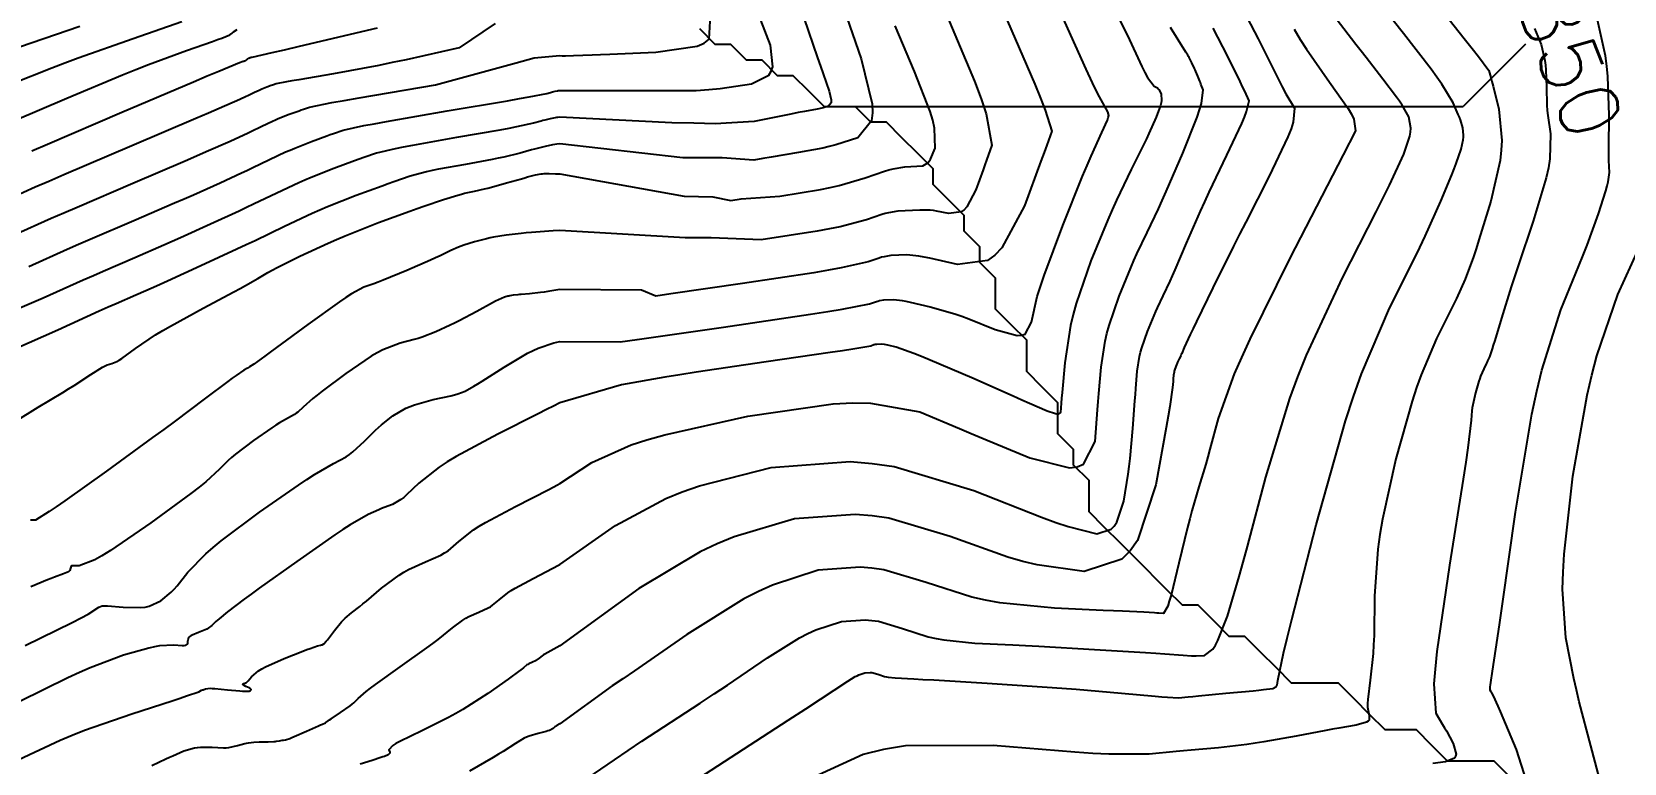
# Model space of a CAD drawing. Header units: metres. Extents: x 837117 to 838477, y 1189012 to 1191015.
# Drawn here: x 837966.1 to 838068.3, y 1189515.2 to 1189562.1 of the extents above; entities that cross this region are included whole.
import ezdxf

# ---------------------------------------------------------------- set-up
doc = ezdxf.new("R2010")
doc.units = ezdxf.units.M
doc.header["$LTSCALE"] = 0.3
doc.layers.add('COTAS 10', color=1, linetype='Continuous')
doc.layers.add('COTAS INT', color=252, linetype='Continuous')
doc.layers.add('DRENAJE', color=5, linetype='Continuous', lineweight=25)
doc.styles.get("Standard").update_dxf_attribs({"font": 'simplex.shx'})

msp = doc.modelspace()

# ---------------------------------------------------------------- linework, layer by layer
at = {"layer": 'COTAS 10'}
for points, elevation in [([(837965.715, 1189522.742), (837968.719, 1189524.205), (837969.288, 1189524.496), (837969.743, 1189524.737), (837970.437, 1189525.197), (837970.644, 1189525.28), (837970.792, 1189525.283), (837970.979, 1189525.278), (837971.984, 1189525.189), (837973.123, 1189525.164), (837973.396, 1189525.199), (837973.65, 1189525.252), (837974.413, 1189525.594), (837975.069, 1189526.154), (837975.256, 1189526.345), (837975.446, 1189526.552), (837976.148, 1189527.426), (837977.289, 1189528.612), (837977.755, 1189529.015), (837978.286, 1189529.451), (837980.745, 1189531.295), (837983.226, 1189533.021), (837983.771, 1189533.382), (837984.255, 1189533.693), (837985.489, 1189534.396), (837986.298, 1189534.844), (837986.514, 1189534.994), (837986.725, 1189535.156), (837987.459, 1189535.834), (837988.169, 1189536.542), (837988.367, 1189536.722), (837988.564, 1189536.896), (837989.279, 1189537.468), (837990.114, 1189537.948), (837990.387, 1189538.064), (837990.679, 1189538.172), (837991.882, 1189538.502), (837993.001, 1189538.755), (837993.239, 1189538.816), (837993.445, 1189538.872), (837993.931, 1189539.04), (837994.484, 1189539.362), (837994.733, 1189539.516), (837995.023, 1189539.697), (837996.417, 1189540.583), (837997.918, 1189541.474), (837998.276, 1189541.658), (837998.609, 1189541.815), (837999.603, 1189542.157), (838000, 1189542.227), (838003.875, 1189542.202), (838004.96, 1189542.36), (838010.503, 1189543.157), (838016.082, 1189543.978), (838017.19, 1189544.151), (838018.108, 1189544.3), (838019.849, 1189544.643), (838020.297, 1189544.796), (838020.401, 1189544.827), (838020.497, 1189544.852), (838020.77, 1189544.897), (838021.422, 1189544.93), (838021.959, 1189544.867), (838022.193, 1189544.822), (838022.464, 1189544.765), (838023.751, 1189544.46), (838025.32, 1189544.002), (838025.769, 1189543.85), (838026.223, 1189543.685), (838027.915, 1189542.997), (838029.327, 1189542.608), (838029.605, 1189542.632), (838029.834, 1189542.713), (838030.253, 1189543.482), (838030.619, 1189545.125), (838030.815, 1189545.757), (838031.052, 1189546.466), (838032.247, 1189549.666), (838033.52, 1189552.834), (838033.806, 1189553.523), (838034.063, 1189554.13), (838034.75, 1189555.64), (838035.115, 1189556.438), (838035.168, 1189556.595), (838035.201, 1189556.725), (838035.146, 1189556.964), (838034.502, 1189558.122), (838034.163, 1189558.831), (838033.754, 1189559.708), (838031.694, 1189564.279)], 1830), ([(838015.646, 1189562.996), (838016.526, 1189560.43), (838016.714, 1189559.884), (838016.877, 1189559.409), (838017.265, 1189558.287), (838017.398, 1189557.74), (838017.401, 1189557.627), (838017.389, 1189557.531), (838017.223, 1189557.323), (838016.953, 1189557.236), (838016.875, 1189557.216), (838016.796, 1189557.197), (838016.498, 1189557.143), (838015.691, 1189556.993), (838015.291, 1189556.913), (838014.814, 1189556.818), (838012.45, 1189556.337), (838009.957, 1189556.189), (838008.586, 1189556.24), (838007.188, 1189556.256), (838000, 1189556.621), (837999.876, 1189556.607), (837999.78, 1189556.594), (837999.686, 1189556.579), (837999.372, 1189556.518), (837999.028, 1189556.433), (837998.916, 1189556.403), (837998.797, 1189556.371), (837998.306, 1189556.23), (837997.219, 1189555.992), (837996.725, 1189555.898), (837996.147, 1189555.792), (837993.359, 1189555.307), (837990.545, 1189554.81), (837989.95, 1189554.697), (837989.436, 1189554.594), (837988.243, 1189554.309), (837987.415, 1189554.027), (837987.13, 1189553.926), (837986.822, 1189553.814), (837985.505, 1189553.329), (837984.049, 1189552.753), (837983.652, 1189552.584), (837983.258, 1189552.411), (837981.855, 1189551.755), (837980.359, 1189551.032), (837979.906, 1189550.818), (837979.435, 1189550.597), (837977.594, 1189549.749), (837975.661, 1189548.879), (837975.133, 1189548.645), (837974.607, 1189548.414), (837972.734, 1189547.603), (837970.706, 1189546.723), (837970.083, 1189546.448), (837969.434, 1189546.16), (837966.868, 1189545.004), (837963.894, 1189543.744)], 1820), ([(837965.024, 1189556.413), (837968.374, 1189557.847), (837971.953, 1189559.34), (837972.813, 1189559.686), (837973.616, 1189560.001), (837976.043, 1189560.896), (837977.72, 1189561.478), (837978.051, 1189561.597), (837978.324, 1189561.698), (837978.826, 1189561.911), (837978.973, 1189562.018), (837979.023, 1189562.052), (837979.076, 1189562.089), (837979.297, 1189562.237)], 1810), ([(838047.09, 1189562.263), (838047.478, 1189561.614), (838047.874, 1189560.983), (838049.364, 1189558.865), (838050.555, 1189557.173), (838050.762, 1189556.811), (838050.916, 1189556.495), (838051.027, 1189555.736), (838050.239, 1189554.206), (838046.82, 1189547.575), (838044.253, 1189542.388), (838043.716, 1189541.215), (838043.254, 1189540.156), (838042.214, 1189537.284), (838041.691, 1189535.32), (838041.556, 1189534.833), (838041.424, 1189534.372), (838040.982, 1189532.914), (838040.533, 1189531.373), (838040.397, 1189530.859), (838040.256, 1189530.308), (838039.705, 1189528.005), (838039.198, 1189525.959), (838039.084, 1189525.57), (838038.983, 1189525.259), (838038.716, 1189524.776), (838038.406, 1189524.801), (838038.279, 1189524.81), (838038.133, 1189524.82), (838037.453, 1189524.862), (838036.088, 1189524.931), (838035.51, 1189524.958), (838034.844, 1189524.987), (838031.717, 1189525.122), (838028.209, 1189525.471), (838027.304, 1189525.636), (838026.428, 1189525.83), (838023.5, 1189526.777), (838020.768, 1189527.591), (838020.014, 1189527.701), (838019.262, 1189527.761), (838016.557, 1189527.56), (838013.627, 1189526.608), (838012.733, 1189526.194), (838011.804, 1189525.715), (838008.15, 1189523.443), (838004.78, 1189521.117), (838004.029, 1189520.603), (838003.358, 1189520.146), (838000, 1189517.718), (837999.804, 1189517.611), (837999.737, 1189517.553), (837999.712, 1189517.532), (837999.684, 1189517.508), (837999.558, 1189517.405), (837999.325, 1189517.286), (837999.229, 1189517.252), (837999.12, 1189517.218), (837998.612, 1189517.095), (837998.024, 1189516.919), (837997.865, 1189516.853), (837997.706, 1189516.778), (837997.147, 1189516.445), (837996.36, 1189515.937), (837996.06, 1189515.753), (837995.723, 1189515.55), (837994.205, 1189514.661)], 1840), ([(838061.985, 1189514.06), (838061.346, 1189516.064), (838060.489, 1189518.09), (838060.315, 1189518.496), (838060.169, 1189518.835), (838059.869, 1189519.497), (838059.765, 1189519.689), (838059.742, 1189519.731), (838059.722, 1189519.768), (838059.669, 1189519.861), (838059.668, 1189520.087), (838059.681, 1189520.208), (838059.699, 1189520.355), (838059.811, 1189521.094), (838060.126, 1189523.206), (838060.273, 1189524.218), (838060.445, 1189525.415), (838061.28, 1189531.281), (838062.338, 1189537.574), (838062.65, 1189539.04), (838062.971, 1189540.387), (838064.202, 1189544.253), (838065.355, 1189547.077), (838065.627, 1189547.767), (838065.879, 1189548.416), (838066.616, 1189550.428), (838067.09, 1189551.899), (838067.175, 1189552.207), (838067.24, 1189552.473), (838067.311, 1189553.076), (838067.273, 1189553.835), (838067.27, 1189554.2), (838067.27, 1189554.631), (838067.299, 1189556.745), (838067.213, 1189559.233), (838067.141, 1189559.901), (838067.049, 1189560.559), (838066.54, 1189562.858)], 1850)]:
    msp.add_lwpolyline(points, dxfattribs=dict(at, elevation=elevation))
at = {"layer": 'COTAS INT'}
for points, elevation in [([(838034.823, 1189564.981), (838036.4, 1189561.855), (838037.324, 1189559.863), (838037.522, 1189559.477), (838037.693, 1189559.162), (838038.103, 1189558.619), (838038.321, 1189558.495), (838038.373, 1189558.444), (838038.42, 1189558.386), (838038.561, 1189558.118), (838038.583, 1189557.696), (838038.556, 1189557.541), (838038.515, 1189557.37), (838038.247, 1189556.617), (838037.78, 1189555.58), (838037.613, 1189555.231), (838037.431, 1189554.855), (838036.637, 1189553.272), (838035.695, 1189551.302), (838035.419, 1189550.682), (838035.137, 1189550.03), (838034.06, 1189547.405), (838033.121, 1189544.675), (838032.924, 1189543.957), (838032.755, 1189543.254), (838032.376, 1189540.854), (838032.212, 1189538.97), (838032.18, 1189538.594), (838032.153, 1189538.281), (838032.102, 1189537.675), (838031.964, 1189537.571), (838031.881, 1189537.575), (838031.78, 1189537.593), (838031.257, 1189537.773), (838030.12, 1189538.264), (838029.632, 1189538.477), (838029.069, 1189538.723), (838026.41, 1189539.892), (838023.751, 1189541.038), (838023.189, 1189541.271), (838022.702, 1189541.466), (838021.57, 1189541.867), (838021.031, 1189541.994), (838020.918, 1189542.018), (838020.82, 1189542.037), (838020.595, 1189542.064), (838020.322, 1189542.05), (838020.208, 1189542.031), (838020.168, 1189542.02), (838020.124, 1189542.008), (838019.937, 1189541.943), (838018.779, 1189541.739), (838018.124, 1189541.638), (838017.325, 1189541.517), (838013.228, 1189540.921), (838008.737, 1189540.256), (838007.689, 1189540.092), (838006.725, 1189539.936), (838003.95, 1189539.445), (838000, 1189538.307), (837999.592, 1189538.093), (837999.142, 1189537.863), (837998.611, 1189537.593), (837996.02, 1189536.29), (837993.346, 1189534.859), (837992.763, 1189534.508), (837992.247, 1189534.177), (837990.951, 1189533.147), (837990.171, 1189532.39), (837989.982, 1189532.231), (837989.803, 1189532.094), (837989.254, 1189531.782), (837988.727, 1189531.582), (837988.562, 1189531.515), (837988.39, 1189531.443), (837987.701, 1189531.143), (837986.549, 1189530.478), (837986.084, 1189530.177), (837985.556, 1189529.825), (837983.124, 1189528.129), (837980.714, 1189526.4), (837980.2, 1189526.026), (837979.753, 1189525.698), (837978.691, 1189524.894), (837978.153, 1189524.452), (837978.035, 1189524.352), (837977.931, 1189524.261), (837977.67, 1189524.017), (837977.434, 1189523.837), (837977.346, 1189523.787), (837977.249, 1189523.738), (837976.816, 1189523.561), (837976.412, 1189523.396), (837976.332, 1189523.355), (837976.267, 1189523.315), (837976.15, 1189523.184), (837976.128, 1189523.058), (837976.123, 1189523.021), (837976.119, 1189522.983), (837976.109, 1189522.838), (837975.971, 1189522.733), (837975.886, 1189522.72), (837975.781, 1189522.714), (837975.235, 1189522.752), (837974.331, 1189522.704), (837974, 1189522.644), (837973.634, 1189522.564), (837972.022, 1189522.107), (837969.882, 1189521.295), (837969.182, 1189520.991), (837968.436, 1189520.653), (837965.358, 1189519.145)], 1832), ([(838024.246, 1189564.528), (838026.585, 1189558.939), (838027.008, 1189557.799), (838027.333, 1189556.835), (838027.693, 1189554.826), (838027.368, 1189553.864), (838027.262, 1189553.561), (838027.149, 1189553.241), (838026.678, 1189551.951), (838026.099, 1189550.87), (838025.917, 1189550.682), (838025.725, 1189550.541), (838024.954, 1189550.436), (838024.159, 1189550.598), (838023.952, 1189550.626), (838023.752, 1189550.647), (838023.076, 1189550.662), (838021.665, 1189550.592), (838021.075, 1189550.493), (838020.868, 1189550.439), (838020.643, 1189550.374), (838019.673, 1189550.041), (838017.97, 1189549.595), (838017.282, 1189549.458), (838016.501, 1189549.316), (838012.901, 1189548.751), (838009.703, 1189548.872), (838008.027, 1189548.873), (838000, 1189549.357), (837999.558, 1189549.328), (837998.17, 1189549.222), (837997.834, 1189549.192), (837997.519, 1189549.162), (837996.554, 1189549.05), (837995.739, 1189548.918), (837995.518, 1189548.874), (837995.299, 1189548.828), (837994.527, 1189548.635), (837993.832, 1189548.417), (837993.663, 1189548.355), (837993.503, 1189548.293), (837993.009, 1189548.06), (837992.315, 1189547.719), (837992.028, 1189547.589), (837991.702, 1189547.443), (837990.183, 1189546.784), (837988.674, 1189546.157), (837988.353, 1189546.03), (837988.074, 1189545.924), (837987.419, 1189545.71), (837986.637, 1189545.294), (837986.279, 1189545.06), (837985.859, 1189544.775), (837983.831, 1189543.319), (837981.823, 1189541.841), (837981.415, 1189541.542), (837981.072, 1189541.291), (837980.37, 1189540.786), (837980.102, 1189540.609), (837980.033, 1189540.566), (837979.965, 1189540.525), (837979.738, 1189540.397), (837979.23, 1189540.052), (837978.985, 1189539.875), (837978.696, 1189539.662), (837977.274, 1189538.596), (837975.257, 1189537.089), (837974.591, 1189536.598), (837973.879, 1189536.075), (837970.923, 1189533.921), (837968.242, 1189532.002), (837967.704, 1189531.627), (837967.253, 1189531.321), (837966.364, 1189530.781), (837966.038, 1189530.78)], 1826), ([(838043.336, 1189564.438), (838044.778, 1189561.655), (838046.061, 1189559.084), (838046.331, 1189558.56), (838046.565, 1189558.117), (838047.103, 1189557.2), (838047.037, 1189556.296), (838046.89, 1189555.863), (838046.688, 1189555.351), (838045.493, 1189552.839), (838043.991, 1189549.897), (838043.596, 1189549.114), (838043.209, 1189548.343), (838041.884, 1189545.674), (838040.83, 1189543.515), (838040.614, 1189543.067), (838040.43, 1189542.684), (838040.04, 1189541.84), (838039.883, 1189541.473), (838039.846, 1189541.39), (838039.813, 1189541.316), (838039.718, 1189541.114), (838039.639, 1189540.949), (838039.615, 1189540.897), (838039.592, 1189540.842), (838039.501, 1189540.622), (838039.422, 1189540.393), (838039.406, 1189540.332), (838039.392, 1189540.273), (838039.36, 1189540.072), (838039.34, 1189539.833), (838039.333, 1189539.75), (838039.326, 1189539.661), (838039.297, 1189539.278), (838039.114, 1189538.06), (838039.01, 1189537.444), (838038.882, 1189536.706), (838038.229, 1189533.035), (838037.034, 1189529.47), (838036.565, 1189528.8), (838036.036, 1189528.267), (838033.626, 1189527.489), (838030.603, 1189527.905), (838029.688, 1189528.125), (838028.738, 1189528.391), (838025.025, 1189529.73), (838021.102, 1189530.899), (838020.02, 1189531.056), (838018.94, 1189531.142), (838015.056, 1189530.854), (838011.167, 1189529.707), (838010.084, 1189529.252), (838008.999, 1189528.737), (838005.056, 1189526.38), (838000, 1189522.706), (837999.417, 1189522.387), (837999.025, 1189522.177), (837998.94, 1189522.126), (837998.864, 1189522.077), (837998.674, 1189521.926), (837998.531, 1189521.805), (837998.484, 1189521.775), (837998.435, 1189521.747), (837998.234, 1189521.658), (837998.012, 1189521.558), (837997.95, 1189521.522), (837997.887, 1189521.482), (837997.659, 1189521.31), (837997.169, 1189520.939), (837996.942, 1189520.774), (837996.674, 1189520.582), (837995.379, 1189519.662), (837993.782, 1189518.626), (837993.325, 1189518.36), (837992.862, 1189518.103), (837991.136, 1189517.252), (837989.739, 1189516.583), (837989.482, 1189516.442), (837989.283, 1189516.319), (837989.034, 1189516.034), (837989.102, 1189515.889), (837989.102, 1189515.854), (837989.093, 1189515.821), (837988.994, 1189515.724), (837988.742, 1189515.618), (837988.638, 1189515.58), (837988.518, 1189515.539), (837987.961, 1189515.359), (837987.19, 1189515.113)], 1838), ([(838008.919, 1189514.23), (838014.635, 1189517.932), (838015.768, 1189518.668), (838016.707, 1189519.279), (838018.477, 1189520.443), (838018.946, 1189520.735), (838019.066, 1189520.796), (838019.181, 1189520.849), (838019.557, 1189520.972), (838019.905, 1189520.998), (838020.002, 1189520.99), (838020.099, 1189520.976), (838020.45, 1189520.871), (838020.826, 1189520.749), (838020.939, 1189520.724), (838021.055, 1189520.703), (838021.506, 1189520.658), (838022.699, 1189520.594), (838023.283, 1189520.56), (838023.977, 1189520.52), (838027.4, 1189520.316), (838031.242, 1189520.068), (838032.2, 1189519.999), (838033.112, 1189519.929), (838036.022, 1189519.678), (838038.172, 1189519.48), (838038.604, 1189519.444), (838038.964, 1189519.416), (838039.678, 1189519.385), (838040.297, 1189519.442), (838040.598, 1189519.469), (838040.955, 1189519.503), (838042.714, 1189519.666), (838044.47, 1189519.834), (838044.826, 1189519.871), (838045.125, 1189519.902), (838045.734, 1189519.978), (838045.926, 1189520.085), (838045.963, 1189520.135), (838045.993, 1189520.195), (838046.039, 1189520.489), (838046.415, 1189522.234), (838046.652, 1189523.21), (838046.948, 1189524.399), (838048.496, 1189530.47), (838050.39, 1189537.142), (838050.904, 1189538.71), (838051.412, 1189540.157), (838053.209, 1189544.371), (838054.788, 1189547.506), (838055.159, 1189548.272), (838055.502, 1189548.994), (838056.503, 1189551.231), (838057.196, 1189552.928), (838057.346, 1189553.308), (838057.476, 1189553.65), (838057.794, 1189554.562), (838057.931, 1189555.175), (838057.949, 1189555.329), (838057.957, 1189555.475), (838057.913, 1189555.945), (838057.754, 1189556.447), (838057.691, 1189556.614), (838057.619, 1189556.793), (838057.289, 1189557.542), (838056.566, 1189558.729), (838056.247, 1189559.185), (838055.876, 1189559.696), (838054.105, 1189561.999), (838052.206, 1189564.404)], 1844), ([(838055.424, 1189564.929), (838058.003, 1189561.662), (838058.5, 1189561.027), (838058.903, 1189560.51), (838059.577, 1189559.616), (838059.711, 1189559.158), (838059.775, 1189558.915), (838059.85, 1189558.621), (838060.217, 1189557.14), (838060.407, 1189555.132), (838060.371, 1189554.506), (838060.296, 1189553.849), (838059.707, 1189551.225), (838058.943, 1189548.744), (838058.759, 1189548.177), (838058.585, 1189547.663), (838058.057, 1189546.24), (838057.501, 1189544.996), (838057.311, 1189544.596), (838057.104, 1189544.17), (838056.227, 1189542.428), (838055.229, 1189540.087), (838054.946, 1189539.284), (838054.661, 1189538.412), (838053.609, 1189534.706), (838052.75, 1189530.83), (838052.587, 1189529.853), (838052.456, 1189528.918), (838052.253, 1189525.886), (838052.212, 1189523.382), (838052.184, 1189522.779), (838052.148, 1189522.216), (838051.959, 1189520.509), (838051.807, 1189519.277), (838051.795, 1189519.014), (838051.797, 1189518.784), (838051.911, 1189518.233), (838051.903, 1189517.939), (838051.828, 1189517.87), (838051.72, 1189517.807), (838051.067, 1189517.626), (838049.952, 1189517.429), (838049.554, 1189517.356), (838049.117, 1189517.274), (838047.215, 1189516.91), (838045.14, 1189516.543), (838044.593, 1189516.459), (838044.059, 1189516.383), (838042.232, 1189516.17), (838040.487, 1189516.009), (838040.004, 1189515.965), (838039.523, 1189515.922), (838037.786, 1189515.767), (838035.198, 1189515.76), (838034.179, 1189515.809), (838033.03, 1189515.88), (838027.786, 1189516.324), (838022.157, 1189516.295), (838020.764, 1189516.07), (838019.442, 1189515.749), (838015.268, 1189513.806)], 1846), ([(838018.212, 1189563.569), (838019.329, 1189560.36), (838020.029, 1189557.483), (838020.044, 1189556.89), (838019.981, 1189556.385), (838019.11, 1189555.296), (838017.688, 1189554.837), (838017.278, 1189554.73), (838016.862, 1189554.631), (838015.299, 1189554.346), (838013.545, 1189554.066), (838013.008, 1189553.971), (838012.448, 1189553.869), (838010.414, 1189554.004), (838007.875, 1189554.004), (838000, 1189554.906), (837999.812, 1189554.885), (837999.668, 1189554.865), (837999.527, 1189554.843), (837999.054, 1189554.751), (837998.535, 1189554.622), (837998.366, 1189554.577), (837998.186, 1189554.528), (837997.446, 1189554.317), (837996.414, 1189554.061), (837996.051, 1189553.984), (837995.654, 1189553.904), (837993.939, 1189553.594), (837992.218, 1189553.277), (837991.817, 1189553.193), (837991.449, 1189553.111), (837990.39, 1189552.827), (837989.346, 1189552.471), (837988.987, 1189552.344), (837988.598, 1189552.203), (837986.939, 1189551.592), (837985.104, 1189550.866), (837984.604, 1189550.653), (837984.106, 1189550.435), (837982.339, 1189549.608), (837980.453, 1189548.697), (837979.881, 1189548.427), (837979.288, 1189548.148), (837976.967, 1189547.079), (837974.831, 1189546.111), (837974.355, 1189545.897), (837973.928, 1189545.706), (837972.8, 1189545.21), (837971.544, 1189544.658), (837971.037, 1189544.431), (837970.46, 1189544.171), (837967.801, 1189542.967), (837965.047, 1189541.746)], 1822), ([(838028.426, 1189563.427), (838030.451, 1189558.748), (838030.83, 1189557.831), (838031.13, 1189557.079), (838031.555, 1189555.731), (838031.231, 1189554.828), (838031.058, 1189554.356), (838030.849, 1189553.789), (838029.795, 1189550.938), (838028.352, 1189548.243), (838027.897, 1189547.774), (838027.42, 1189547.424), (838025.496, 1189547.161), (838023.735, 1189547.575), (838023.358, 1189547.652), (838023.03, 1189547.713), (838022.249, 1189547.796), (838021.217, 1189547.744), (838020.786, 1189547.672), (838020.635, 1189547.633), (838020.47, 1189547.585), (838019.761, 1189547.342), (838018.039, 1189546.948), (838017.236, 1189546.805), (838016.292, 1189546.647), (838011.702, 1189545.954), (838007.107, 1189545.287), (838006.158, 1189545.145), (838005.234, 1189545.519), (838000, 1189545.578), (837999.236, 1189545.438), (837998.991, 1189545.399), (837998.762, 1189545.365), (837998.057, 1189545.289), (837997.525, 1189545.249), (837997.404, 1189545.239), (837997.295, 1189545.229), (837996.998, 1189545.197), (837996.78, 1189545.161), (837996.721, 1189545.15), (837996.662, 1189545.137), (837996.456, 1189545.086), (837996.058, 1189544.91), (837995.88, 1189544.819), (837995.671, 1189544.711), (837994.669, 1189544.166), (837993.537, 1189543.561), (837993.247, 1189543.414), (837992.966, 1189543.275), (837992.037, 1189542.849), (837991.16, 1189542.514), (837990.913, 1189542.433), (837990.664, 1189542.357), (837989.748, 1189542.127), (837988.649, 1189541.708), (837988.285, 1189541.513), (837987.894, 1189541.285), (837986.263, 1189540.178), (837984.748, 1189539.04), (837984.43, 1189538.792), (837984.156, 1189538.573), (837983.533, 1189538.026), (837983.186, 1189537.705), (837983.085, 1189537.629), (837982.983, 1189537.558), (837982.6, 1189537.346), (837982.016, 1189537.013), (837981.786, 1189536.865), (837981.528, 1189536.694), (837980.353, 1189535.876), (837979.188, 1189535.003), (837978.937, 1189534.797), (837978.716, 1189534.606), (837978.175, 1189534.044), (837977.293, 1189533.236), (837976.857, 1189532.89), (837976.338, 1189532.491), (837973.769, 1189530.607), (837971.17, 1189528.825), (837970.632, 1189528.49), (837970.172, 1189528.223), (837969.163, 1189527.832), (837968.776, 1189527.845), (837968.707, 1189527.833), (837968.655, 1189527.815), (837968.605, 1189527.692), (837968.573, 1189527.533), (837968.532, 1189527.492), (837968.477, 1189527.453), (837968.162, 1189527.319), (837967.594, 1189527.118), (837967.379, 1189527.035), (837967.139, 1189526.94), (837966.065, 1189526.502)], 1828), ([(837995.856, 1189562.632), (837993.536, 1189561.066), (837990.133, 1189560.304), (837989.248, 1189560.119), (837988.388, 1189559.944), (837985.487, 1189559.408), (837983.256, 1189559.026), (837982.818, 1189558.949), (837982.457, 1189558.884), (837981.803, 1189558.755), (837981.622, 1189558.693), (837981.56, 1189558.671), (837981.492, 1189558.647), (837981.204, 1189558.541), (837980.886, 1189558.415), (837980.799, 1189558.378), (837980.713, 1189558.34), (837980.406, 1189558.196), (837980.079, 1189558.038), (837979.979, 1189557.991), (837979.876, 1189557.943), (837979.474, 1189557.758), (837978.15, 1189557.183), (837977.467, 1189556.889), (837976.646, 1189556.538), (837972.536, 1189554.782), (837968.192, 1189552.919), (837967.223, 1189552.5), (837966.356, 1189552.124), (837964.071, 1189551.112)], 1814), ([(837969.221, 1189562.44), (837964.598, 1189560.852)], 1806), ([(837964.833, 1189558.758), (837967.416, 1189559.796), (837968.239, 1189560.106), (837969.107, 1189560.427), (837972.632, 1189561.668), (837975.755, 1189562.752)], 1808), ([(837965.003, 1189549.076), (837967.382, 1189550.136), (837968.177, 1189550.483), (837969.03, 1189550.854), (837972.602, 1189552.389), (837975.966, 1189553.83), (837976.689, 1189554.141), (837977.32, 1189554.415), (837978.847, 1189555.088), (837979.729, 1189555.494), (837979.955, 1189555.6), (837980.172, 1189555.703), (837980.889, 1189556.049), (837981.561, 1189556.364), (837981.75, 1189556.447), (837981.94, 1189556.527), (837982.638, 1189556.804), (837983.269, 1189557.036), (837983.417, 1189557.089), (837983.553, 1189557.138), (837983.95, 1189557.273), (837985.383, 1189557.555), (837986.173, 1189557.697), (837987.133, 1189557.866), (837992.02, 1189558.703), (837997.204, 1189560.113), (837998.36, 1189560.424), (838000, 1189560.571), (838000.14, 1189560.564), (838000.238, 1189560.563), (838000.351, 1189560.564), (838000.881, 1189560.574), (838002.069, 1189560.617), (838002.596, 1189560.638), (838003.21, 1189560.663), (838006.144, 1189560.784), (838008.807, 1189561.18), (838009.25, 1189561.379), (838009.565, 1189561.615), (838009.639, 1189562.789)], 1816), ([(837965.056, 1189537.094), (837966.547, 1189538.02), (837968.114, 1189538.964), (837968.491, 1189539.197), (837968.844, 1189539.416), (837969.913, 1189540.105), (837970.672, 1189540.583), (837970.83, 1189540.671), (837970.964, 1189540.739), (837971.256, 1189540.821), (837971.575, 1189540.94), (837971.726, 1189541.031), (837971.904, 1189541.147), (837972.773, 1189541.774), (837974.075, 1189542.653), (837974.527, 1189542.927), (837975.017, 1189543.214), (837977.116, 1189544.362), (837979.087, 1189545.408), (837979.496, 1189545.631), (837979.847, 1189545.824), (837980.624, 1189546.282), (837981.277, 1189546.664), (837981.549, 1189546.81), (837981.861, 1189546.973), (837983.319, 1189547.706), (837985.139, 1189548.55), (837985.679, 1189548.783), (837986.235, 1189549.016), (837988.373, 1189549.855), (837990.374, 1189550.593), (837990.844, 1189550.762), (837991.277, 1189550.916), (837992.537, 1189551.345), (837993.461, 1189551.628), (837993.684, 1189551.689), (837993.891, 1189551.744), (837994.519, 1189551.881), (837995.16, 1189552.016), (837995.376, 1189552.069), (837995.608, 1189552.129), (837996.586, 1189552.403), (837997.53, 1189552.675), (837997.742, 1189552.735), (837997.932, 1189552.787), (837998.439, 1189552.916), (837998.796, 1189552.98), (837998.892, 1189552.991), (837998.986, 1189552.999), (837999.314, 1189553.003), (837999.711, 1189552.992), (837999.848, 1189552.99), (837999.998, 1189552.99), (838000, 1189552.99), (838007.976, 1189551.565), (838009.805, 1189551.514), (838010.953, 1189551.283), (838011.627, 1189551.394), (838014.1, 1189551.548), (838016.711, 1189551.984), (838017.329, 1189552.112), (838017.9, 1189552.243), (838019.585, 1189552.741), (838020.816, 1189553.162), (838021.102, 1189553.245), (838021.364, 1189553.314), (838022.113, 1189553.439), (838023.285, 1189553.497), (838023.601, 1189553.682), (838023.686, 1189553.793), (838023.77, 1189553.929), (838024.062, 1189554.638), (838024.033, 1189555.924), (838023.915, 1189556.424), (838023.75, 1189556.987), (838022.752, 1189559.543), (838021.51, 1189562.47)], 1824), ([(837965.31, 1189515.429), (837967.943, 1189516.658), (837968.717, 1189516.98), (837969.512, 1189517.294), (837972.545, 1189518.358), (837975.127, 1189519.19), (837975.637, 1189519.357), (837976.058, 1189519.496), (837976.838, 1189519.77), (837977.025, 1189519.857), (837977.072, 1189519.878), (837977.117, 1189519.898), (837977.263, 1189519.961), (837977.56, 1189519.985), (837977.701, 1189519.981), (837977.867, 1189519.971), (837978.676, 1189519.897), (837979.482, 1189519.819), (837979.645, 1189519.808), (837979.783, 1189519.8), (837980.064, 1189519.81), (837980.153, 1189519.848), (837980.168, 1189519.859), (837980.18, 1189519.87), (837980.192, 1189519.91), (837980.133, 1189519.965), (837980.1, 1189519.986), (837980.061, 1189520.009), (837979.859, 1189520.112), (837979.689, 1189520.21), (837979.669, 1189520.23), (837979.662, 1189520.248), (837979.735, 1189520.284), (837979.9, 1189520.363), (837979.951, 1189520.406), (837980.003, 1189520.459), (837980.212, 1189520.729), (837980.671, 1189521.11), (837980.882, 1189521.233), (837981.129, 1189521.363), (837982.323, 1189521.896), (837983.519, 1189522.374), (837983.767, 1189522.47), (837983.98, 1189522.549), (837984.45, 1189522.702), (837984.657, 1189522.753), (837984.703, 1189522.767), (837984.745, 1189522.782), (837984.859, 1189522.836), (837985.016, 1189523.003), (837985.085, 1189523.087), (837985.166, 1189523.189), (837985.551, 1189523.697), (837985.996, 1189524.247), (837986.114, 1189524.375), (837986.23, 1189524.494), (837986.633, 1189524.835), (837987.166, 1189525.241), (837987.365, 1189525.401), (837987.586, 1189525.581), (837988.567, 1189526.4), (837989.683, 1189527.239), (837989.988, 1189527.432), (837990.292, 1189527.608), (837991.376, 1189528.099), (837992.358, 1189528.531), (837992.598, 1189528.668), (837992.824, 1189528.814), (837993.525, 1189529.407), (837994.453, 1189530.144), (837994.822, 1189530.38), (837995.239, 1189530.631), (837997.152, 1189531.656), (837999.284, 1189532.746), (837999.84, 1189533.038), (838000, 1189533.123), (838002.056, 1189534.463), (838004.568, 1189535.599), (838005.583, 1189535.921), (838006.737, 1189536.245), (838012.056, 1189537.442), (838017.53, 1189538.224), (838018.782, 1189538.288), (838019.92, 1189538.284), (838023.074, 1189537.717), (838025.621, 1189536.655), (838026.375, 1189536.339), (838027.151, 1189536.014), (838030.132, 1189534.762), (838032.673, 1189534.126), (838033.172, 1189534.189), (838033.582, 1189534.356), (838034.322, 1189535.822), (838034.478, 1189537.857), (838034.52, 1189538.382), (838034.561, 1189538.892), (838034.704, 1189540.593), (838034.967, 1189542.261), (838035.085, 1189542.749), (838035.221, 1189543.248), (838035.874, 1189545.144), (838036.622, 1189546.967), (838036.818, 1189547.42), (838037.01, 1189547.851), (838037.664, 1189549.219), (838038.394, 1189550.745), (838038.634, 1189551.275), (838038.89, 1189551.851), (838039.951, 1189554.32), (838040.86, 1189556.627), (838041.021, 1189557.102), (838041.143, 1189557.505), (838041.254, 1189558.367), (838041.114, 1189558.743), (838041.078, 1189558.84), (838041.042, 1189558.934), (838040.92, 1189559.248), (838040.791, 1189559.558), (838040.75, 1189559.65), (838040.707, 1189559.745), (838040.535, 1189560.107), (838040.363, 1189560.442), (838040.32, 1189560.519), (838040.279, 1189560.589), (838040.149, 1189560.787), (838039.167, 1189562.369)], 1834), ([(837965.936, 1189547.04), (837968.408, 1189548.148), (837969.13, 1189548.466), (837969.868, 1189548.789), (837972.668, 1189549.996), (837975.287, 1189551.122), (837975.911, 1189551.393), (837976.491, 1189551.647), (837978.221, 1189552.418), (837979.582, 1189553.046), (837979.93, 1189553.209), (837980.266, 1189553.368), (837981.372, 1189553.902), (837982.41, 1189554.388), (837982.701, 1189554.515), (837982.995, 1189554.64), (837984.072, 1189555.066), (837985.045, 1189555.425), (837985.274, 1189555.507), (837985.484, 1189555.582), (837986.097, 1189555.791), (837987.423, 1189556.077), (837988.084, 1189556.201), (837988.872, 1189556.343), (837992.779, 1189557.02), (837996.64, 1189557.68), (837997.4, 1189557.813), (837998.025, 1189557.924), (837999.166, 1189558.144), (837999.408, 1189558.213), (837999.466, 1189558.229), (837999.522, 1189558.244), (837999.691, 1189558.286), (837999.846, 1189558.316), (837999.891, 1189558.323), (837999.939, 1189558.33), (838000, 1189558.337), (838005.438, 1189558.323), (838008.734, 1189558.338), (838009.542, 1189558.402), (838010.275, 1189558.47), (838012.284, 1189558.752), (838013.39, 1189559.321), (838013.553, 1189559.57), (838013.653, 1189559.858), (838013.499, 1189561.232), (838012.886, 1189562.851)], 1818), ([(837966.131, 1189554.459), (837967.148, 1189554.897), (837971.914, 1189556.937), (837976.491, 1189558.885), (837977.388, 1189559.265), (837978.126, 1189559.576), (837979.454, 1189560.124), (837979.686, 1189560.204), (837979.731, 1189560.22), (837979.769, 1189560.234), (837979.838, 1189560.264), (837979.858, 1189560.278), (837979.872, 1189560.288), (837979.903, 1189560.309), (837979.947, 1189560.337), (837979.963, 1189560.347), (837979.981, 1189560.357), (837980.059, 1189560.404), (837980.145, 1189560.447), (837980.168, 1189560.456), (837980.191, 1189560.463), (837980.272, 1189560.479), (837981.551, 1189560.769), (837982.329, 1189560.95), (837983.292, 1189561.174), (837988.302, 1189562.345)], 1812), ([(837973.829, 1189515.04), (837974.735, 1189515.459), (837974.963, 1189515.563), (837975.181, 1189515.66), (837975.889, 1189515.966), (837976.559, 1189516.167), (837976.753, 1189516.198), (837976.952, 1189516.218), (837977.701, 1189516.203), (837978.423, 1189516.168), (837978.603, 1189516.176), (837978.776, 1189516.191), (837979.328, 1189516.309), (837979.792, 1189516.445), (837979.909, 1189516.472), (837980.02, 1189516.494), (837980.38, 1189516.535), (837980.719, 1189516.545), (837980.817, 1189516.548), (837980.918, 1189516.551), (837981.297, 1189516.561), (837981.648, 1189516.578), (837981.73, 1189516.584), (837981.806, 1189516.591), (837982.025, 1189516.624), (837982.19, 1189516.657), (837982.232, 1189516.664), (837982.271, 1189516.67), (837982.396, 1189516.685), (837982.672, 1189516.775), (837982.806, 1189516.828), (837982.966, 1189516.893), (837983.749, 1189517.231), (837984.51, 1189517.569), (837984.655, 1189517.634), (837984.772, 1189517.688), (837984.959, 1189517.778), (837984.963, 1189517.787), (837984.965, 1189517.79), (837984.967, 1189517.791), (837984.979, 1189517.796), (837985.133, 1189517.894), (837985.225, 1189517.955), (837985.338, 1189518.03), (837985.926, 1189518.424), (837986.543, 1189518.862), (837986.675, 1189518.965), (837986.791, 1189519.06), (837987.068, 1189519.337), (837987.583, 1189519.786), (837987.849, 1189519.99), (837988.168, 1189520.228), (837989.764, 1189521.374), (837991.461, 1189522.588), (837991.843, 1189522.869), (837992.187, 1189523.126), (837993.113, 1189523.855), (837993.785, 1189524.361), (837993.969, 1189524.477), (837994.152, 1189524.583), (837994.805, 1189524.879), (837995.397, 1189525.139), (837995.541, 1189525.222), (837995.677, 1189525.309), (837996.1, 1189525.666), (837996.658, 1189526.11), (837996.881, 1189526.253), (837997.132, 1189526.404), (837998.285, 1189527.021), (837999.958, 1189527.899), (838000, 1189527.922), (838003.556, 1189530.421), (838006.784, 1189532.168), (838007.834, 1189532.586), (838008.952, 1189532.976), (838013.556, 1189534.148), (838018.619, 1189534.524), (838020.026, 1189534.412), (838021.437, 1189534.206), (838026.55, 1189532.683), (838030.881, 1189530.959), (838031.798, 1189530.626), (838032.592, 1189530.356), (838034.441, 1189529.902), (838035.345, 1189530.194), (838035.543, 1189530.394), (838035.719, 1189530.645), (838036.167, 1189531.982), (838036.439, 1189533.716), (838036.504, 1189534.218), (838036.564, 1189534.73), (838036.742, 1189536.655), (838036.877, 1189538.427), (838036.91, 1189538.843), (838036.94, 1189539.225), (838037.032, 1189540.332), (838037.18, 1189541.267), (838037.245, 1189541.54), (838037.322, 1189541.82), (838037.688, 1189542.883), (838038.107, 1189543.905), (838038.217, 1189544.159), (838038.324, 1189544.4), (838038.691, 1189545.167), (838039.133, 1189546.099), (838039.288, 1189546.445), (838039.457, 1189546.829), (838040.185, 1189548.53), (838041.082, 1189550.582), (838041.358, 1189551.186), (838041.645, 1189551.806), (838042.782, 1189554.176), (838043.737, 1189556.217), (838043.91, 1189556.629), (838044.044, 1189556.976), (838044.196, 1189557.676), (838043.92, 1189558.282), (838043.783, 1189558.569), (838043.62, 1189558.908), (838042.813, 1189560.562), (838041.907, 1189562.322)], 1836), ([(838000, 1189513.013), (838005.256, 1189516.6), (838008.996, 1189519.039), (838009.899, 1189519.636), (838010.744, 1189520.198), (838013.313, 1189521.943), (838015.375, 1189523.225), (838015.9, 1189523.495), (838016.404, 1189523.729), (838018.057, 1189524.266), (838019.584, 1189524.379), (838020.008, 1189524.345), (838020.433, 1189524.283), (838021.975, 1189523.824), (838023.627, 1189523.29), (838024.122, 1189523.18), (838024.632, 1189523.087), (838026.612, 1189522.89), (838029.057, 1189522.773), (838029.862, 1189522.731), (838030.722, 1189522.684), (838034.29, 1189522.478), (838037.554, 1189522.278), (838038.222, 1189522.235), (838038.788, 1189522.197), (838039.982, 1189522.107), (838040.511, 1189522.07), (838040.658, 1189522.067), (838040.805, 1189522.066), (838041.336, 1189522.089), (838041.886, 1189522.5), (838042.044, 1189522.745), (838042.205, 1189523.046), (838042.808, 1189524.608), (838043.563, 1189527.153), (838043.819, 1189528.074), (838044.096, 1189529.089), (838045.267, 1189533.538), (838046.817, 1189538.576), (838047.332, 1189539.963), (838047.884, 1189541.346), (838050.19, 1189546.314), (838052.345, 1189550.541), (838052.802, 1189551.457), (838053.199, 1189552.263), (838054.126, 1189554.257), (838054.501, 1189555.4), (838054.548, 1189555.669), (838054.571, 1189555.919), (838054.451, 1189556.651), (838054.026, 1189557.387), (838053.856, 1189557.639), (838053.665, 1189557.911), (838052.786, 1189559.069), (838051.702, 1189560.447), (838051.38, 1189560.859), (838051.049, 1189561.283), (838049.777, 1189562.924)], 1842), ([(838062.507, 1189562.312), (838062.937, 1189561.283), (838063.165, 1189560.251), (838063.207, 1189559.955), (838063.239, 1189559.656), (838063.278, 1189558.538), (838063.303, 1189557.381), (838063.327, 1189557.055), (838063.358, 1189556.728), (838063.528, 1189555.561), (838063.532, 1189555.53), (838063.498, 1189553.939), (838063.397, 1189553.363), (838063.258, 1189552.73), (838062.426, 1189549.955), (838061.451, 1189547.08), (838061.22, 1189546.383), (838061.007, 1189545.729), (838060.382, 1189543.725), (838059.952, 1189542.297), (838059.862, 1189542.006), (838059.785, 1189541.76), (838059.611, 1189541.248), (838059.5, 1189540.999), (838059.462, 1189540.919), (838059.421, 1189540.834), (838059.245, 1189540.486), (838059.046, 1189540.017), (838058.989, 1189539.857), (838058.932, 1189539.682), (838058.722, 1189538.941), (838058.55, 1189538.166), (838058.517, 1189537.971), (838058.491, 1189537.784), (838058.451, 1189537.177), (838058.236, 1189535.416), (838058.1, 1189534.502), (838057.931, 1189533.401), (838057.045, 1189527.885), (838056.243, 1189522.339), (838056.126, 1189521.22), (838056.055, 1189520.281), (838056.182, 1189518.398), (838056.611, 1189517.67), (838056.731, 1189517.461), (838056.851, 1189517.248), (838057.289, 1189516.449), (838057.483, 1189515.769), (838057.449, 1189515.63), (838057.377, 1189515.514), (838056.802, 1189515.274), (838055.981, 1189515.157)], 1848), ([(838066.78, 1189513.794), (838066.127, 1189516.287), (838065.371, 1189519.12), (838065.19, 1189519.878), (838065.02, 1189520.624), (838064.505, 1189523.223), (838064.31, 1189526.349), (838064.34, 1189527.426), (838064.408, 1189528.596), (838064.96, 1189533.589), (838065.886, 1189538.779), (838066.189, 1189540.073), (838066.513, 1189541.306), (838067.853, 1189545.243), (838069.2, 1189548.208)], 1852)]:
    msp.add_lwpolyline(points, dxfattribs=dict(at, elevation=elevation))
at = {"layer": 'DRENAJE'}
for points in [[(838008.944, 1189562.3, 0), (838009.943, 1189561.3, 0), (838010.943, 1189561.3, 0), (838011.943, 1189560.301, 0), (838012.942, 1189560.301, 0), (838013.942, 1189559.301, 0), (838014.942, 1189559.301, 0), (838015.941, 1189558.301, 0), (838016.941, 1189557.302, 0), (838018.94, 1189557.302, 0), (838057.927, 1189557.302, 0)], [(838061.926, 1189561.3, 0), (838060.926, 1189560.301, 0), (838059.927, 1189559.301, 0), (838058.927, 1189558.301, 0), (838057.927, 1189557.302, 0)], [(838060.926, 1189514.316, 0), (838059.927, 1189515.316, 0), (838056.928, 1189515.316, 0), (838055.928, 1189516.316, 0), (838054.928, 1189517.315, 0), (838052.929, 1189517.315, 0), (838051.929, 1189518.315, 0), (838050.93, 1189519.315, 0), (838049.93, 1189520.314, 0), (838046.931, 1189520.314, 0), (838045.931, 1189521.314, 0), (838044.932, 1189522.314, 0), (838043.932, 1189523.313, 0), (838042.932, 1189523.313, 0), (838041.933, 1189524.313, 0), (838040.933, 1189525.313, 0), (838039.933, 1189525.313, 0), (838038.934, 1189526.312, 0), (838036.934, 1189528.312, 0), (838035.935, 1189529.311, 0), (838034.935, 1189530.311, 0), (838033.935, 1189531.311, 0), (838033.935, 1189533.31, 0), (838032.936, 1189534.31, 0), (838032.936, 1189535.309, 0), (838031.936, 1189536.309, 0), (838031.936, 1189538.308, 0), (838030.936, 1189539.308, 0), (838029.937, 1189540.307, 0), (838029.937, 1189542.307, 0), (838028.937, 1189543.306, 0), (838027.937, 1189544.306, 0), (838027.937, 1189546.305, 0), (838026.938, 1189547.305, 0), (838026.938, 1189548.305, 0), (838025.938, 1189549.304, 0), (838025.938, 1189550.304, 0), (838024.938, 1189551.304, 0), (838023.939, 1189552.303, 0), (838023.939, 1189553.303, 0), (838022.939, 1189554.303, 0), (838021.939, 1189555.302, 0), (838020.94, 1189556.302, 0), (838019.94, 1189556.302, 0), (838018.94, 1189557.302, 0)]]:
    msp.add_polyline3d(points, dxfattribs=at)

# ---------------------------------------------------------------- texts
at = {"layer": 'COTAS 10', "insert": (838060.05, 1189566.953, 1850), "char_height": 3.8, "attachment_point": 7, "rotation": 291.55698}
msp.add_mtext('1850', dxfattribs=at)

doc.saveas('drawing.dxf')
